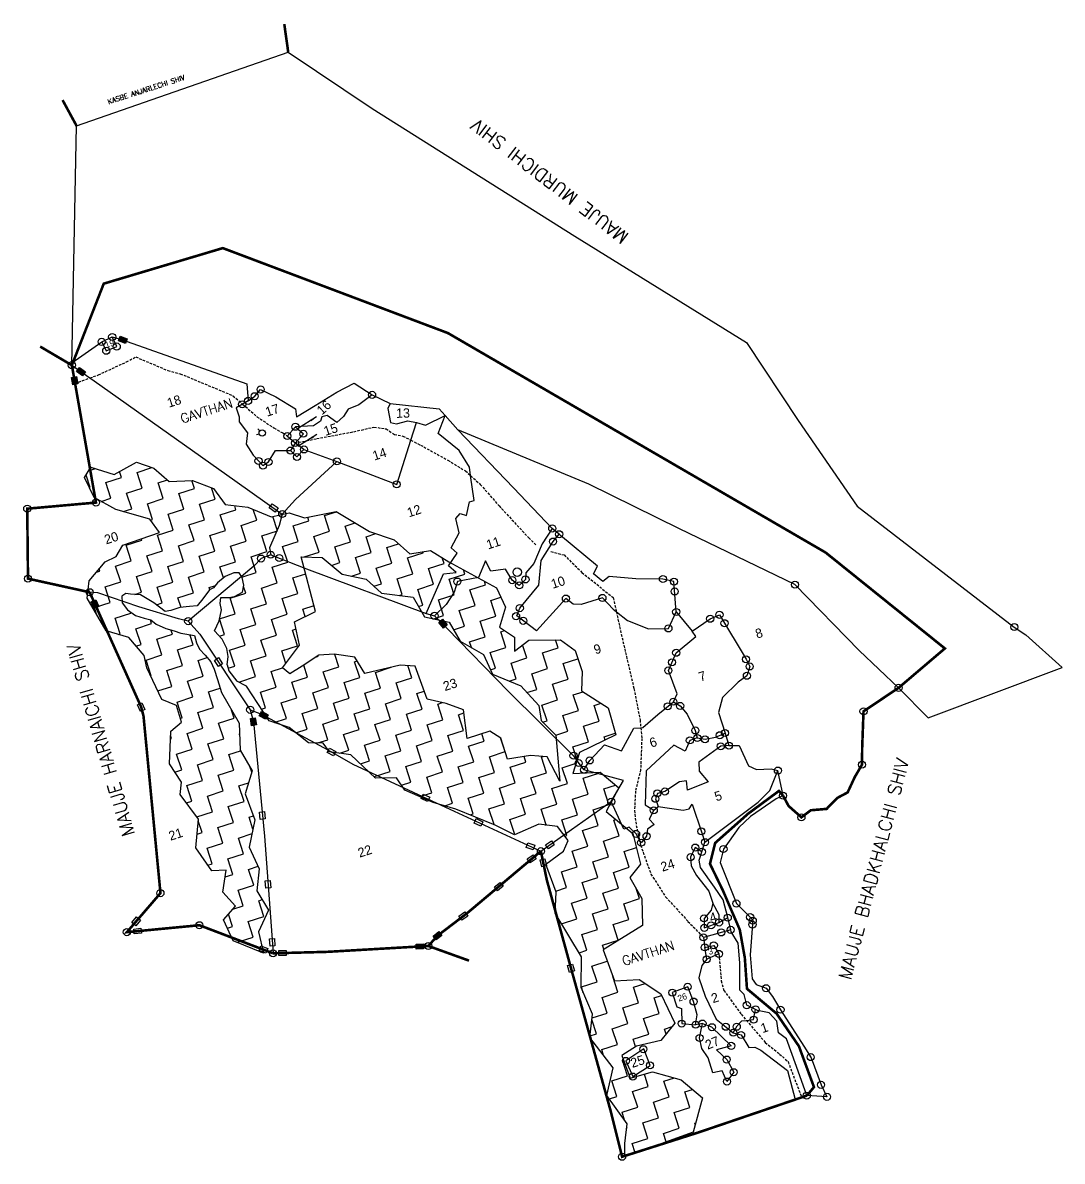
# Model space of a CAD drawing. Header units: metres. Extents: x 297825 to 299879, y 1972043 to 1974294.
import ezdxf

# ---------------------------------------------------------------- set-up
doc = ezdxf.new("R2010")
doc.units = ezdxf.units.M
for name, pattern in [('DASHDOT', [1, 0.5, -0.25, 0, -0.25]), ('DASHED', [0.75, 0.5, -0.25]), ('DIVIDE', [1.25, 0.5, -0.25, 0, -0.25, 0, -0.25])]:
    doc.linetypes.add(name, pattern=pattern)
for name, color, linetype in [('LINE_FOOTPATH', 1, 'DASHED'), ('OFF', 1, 'Continuous'), ('POLY_HATCH', 12, 'Continuous'), ('POLY_PARCEL', 6, 'Continuous'), ('POLY_WATER', 4, 'Continuous'), ('SYM_ARROW', 1, 'Continuous'), ('SYM_STONE', 1, 'Continuous'), ('SYM_WELL', 1, 'Continuous'), ('TEXT_MAPIN', 7, 'Continuous'), ('TEXT_MAPOUT', 7, 'Continuous'), ('TEXT_PARCEL', 7, 'Continuous'), ('V_BOUND_LINE', 7, 'Continuous'), ('V_BOUND_STREAM_LINE', 7, 'DASHDOT'), ('V_DIVIDE_LINE', 7, 'DIVIDE')]:
    doc.layers.add(name, color=color, linetype=linetype)
doc.styles.get("Standard").update_dxf_attribs({"font": 'simplex.shx'})
doc.styles.add('TEXT_MAP', font='')
doc.styles.get('TEXT_MAP').set_extended_font_data('Kruti Dev 050')
doc.dimstyles.get("Standard").update_dxf_attribs({"dimtxt": 0.18, "dimasz": 0.18, "dimexe": 0.18, "dimexo": 0.0625, "dimgap": 0.09, "dimtad": 0, "dimtih": 1, "dimtoh": 1, "dimdec": 4, "dimzin": 0, "dimdsep": 46, "dimtxsty": 'Standard', "dimcen": 0.09, "dimadec": 0, "dimazin": 0, "dimtfac": 1, "dimtdec": 4, "dimtofl": 0, "dimtmove": 0, "dimatfit": 3, "dimfxl": 1, "dimtolj": 1, "dimtzin": 0, "dimarcsym": 0})

# ---------------------------------------------------------------- blocks, each defined once
blk = doc.blocks.new('STONE')
blk.add_circle((0, 0), 0.851)
blk = doc.blocks.new('STONESQUAREFILLED')
blk.add_hatch(color=256).paths.add_polyline_path([(0.7, -0.48), (0.7, 0.48), (-0.7, 0.48), (-0.7, -0.48)])
blk.add_lwpolyline([(-0.7, 0.48), (0.7, 0.48), (0.7, -0.48), (-0.7, -0.48)], close=True)
blk = doc.blocks.new('STONESQUARE')
blk.add_lwpolyline([(-0.7, 0.48), (0.7, 0.48), (0.7, -0.48), (-0.7, -0.48)], close=True)
blk = doc.blocks.new('MOTWELL')
for points in [[(-1.54, 2.96), (-0.8, 1.55)], [(1.54, 2.96), (0.8, 1.55)]]:
    blk.add_lwpolyline(points)
blk.add_circle((0, 0), 1.74)
blk = doc.blocks.new('PAKKAWELL')
blk.add_circle((0, 0), 1.81)
blk = doc.blocks.new('TEXTARROW')
blk.add_leader([(0.04, -0.01), (8.68, -0.01)], dimstyle='Standard', override={"dimtxt": 2.5, "dimasz": 2.5, "dimexe": 1.25, "dimexo": 0.625, "dimgap": 0.625, "dimtad": 1, "dimtih": 0, "dimtoh": 0, "dimzin": 8, "dimcen": 2.5, "dimtofl": 1})

msp = doc.modelspace()

# ---------------------------------------------------------------- hatches: boundary and pattern name
at = {"layer": 'POLY_HATCH'}
h = msp.add_hatch(dxfattribs=at)
h.set_pattern_fill('ZIGZAG', color=256, scale=10.261352, angle=17.9616, style=0)
h.set_pattern_definition([(17.9616, (298118.884, 1971611.678), (20.94503, 41.0389), [32.5798, -32.5798]), (107.9616, (298149.876, 1971621.724), (-41.0389, 20.94503), [32.5798, -32.5798])])
h.paths.add_polyline_path([(298473.4, 1972846.8), (298521.9, 1972800.5), (298563.5, 1972800.9), (298580.3, 1972776.9), (298636.4, 1972752.6), (298680.8, 1972739.2), (298758.9, 1972707.4), (298796.9, 1972688.7), (298845, 1972709.2), (298881.6, 1972704.7), (298902.7, 1972677.2), (298894, 1972656.4), (298859.1, 1972630.4), (298879.5, 1972575), (298877.4, 1972533.4), (298929.1, 1972447.3), (298928.3, 1972386.6), (298951.2, 1972333.6), (298945.7, 1972287.6), (298992.1, 1972227.6), (298979.6, 1972172.9), (299019.7, 1972117.2), (299015.2, 1972078.2), (299014.7, 1972051.9), (299150.1, 1972100.7), (299168.2, 1972168.6), (299126.4, 1972204.1), (299069.8, 1972220), (299025.4, 1972207.2), (299008.9, 1972252.1), (299037.7, 1972270.9), (299085.9, 1972281.8), (299113.8, 1972316), (299086.1, 1972374), (299043.3, 1972402.6), (298994.3, 1972399.8), (298972, 1972461.2), (299049.6, 1972509.2), (299048.6, 1972562.8), (299024.6, 1972604), (299046.2, 1972630.6), (299030.7, 1972691), (298978.2, 1972734.4), (299003, 1972781.6), (298966.1, 1972812.1), (298912.2, 1972809.4), (298925.6, 1972851.3), (298997, 1972885.9), (298981.9, 1972939.8), (298929.4, 1972973.4), (298930.9, 1973011.5), (298916.7, 1973052.6), (298887.7, 1973074.2), (298825, 1973073.5), (298797, 1973051.4), (298797, 1973079.1), (298766.9, 1973098.8), (298779.3, 1973138.7), (298761.2, 1973177), (298666.9, 1973228.1), (298631, 1973250.8), (298589.9, 1973244), (298558.9, 1973271.5), (298510.1, 1973288.4), (298444.3, 1973327.5), (298382, 1973315.4), (298351.8, 1973325.3), (298316.1, 1973317), (298269.8, 1973336.2), (298224.8, 1973341.3), (298202.2, 1973373.2), (298160.3, 1973389), (298114.3, 1973387.1), (298083.8, 1973413.2), (298049.7, 1973425), (298006, 1973401), (297959.7, 1973415.4), (297947.4, 1973395.1), (297966, 1973355.4), (298008.9, 1973331.7), (298076.3, 1973312.7), (298095.5, 1973286.3), (298022.8, 1973261.1), (298009.6, 1973238.8), (297987.6, 1973228.4), (297956.5, 1973190.6), (297952.1, 1973156.5), (297990.1, 1973092), (298034.5, 1973078.6), (298064.9, 1973042.8), (298070.4, 1973018.4), (298099.6, 1972956), (298128.8, 1972944.2), (298138.6, 1972911.4), (298117.5, 1972893.2), (298114.8, 1972828.6), (298138.8, 1972792.3), (298135.9, 1972768.4), (298172.1, 1972719.7), (298167, 1972662.5), (298198.8, 1972617.3), (298227.1, 1972618.3), (298220.6, 1972575.3), (298245.2, 1972547.4), (298222.1, 1972520.3), (298241.1, 1972479.1), (298300.7, 1972454.3), (298290.9, 1972496.9), (298310.7, 1972539.2), (298287.7, 1972577.5), (298292.2, 1972621.5), (298272.7, 1972664.1), (298283.7, 1972718.3), (298264.7, 1972769.4), (298278.6, 1972814.7), (298254.7, 1972855.9), (298252.9, 1972909.3), (298217.7, 1972969.8), (298209.8, 1972995.3), (298203.2, 1973015.9), (298196.9, 1973030.4), (298185.7, 1973043.3), (298174.6, 1973055.4), (298168.1, 1973068.2), (298164.2, 1973082.7), (298137.6, 1973087.4), (298124.3, 1973091.7), (298107.8, 1973096.6), (298088.7, 1973104.6), (298077.9, 1973113.6), (298065.2, 1973116.6), (298047.7, 1973121.9), (298032.2, 1973133.4), (298021.5, 1973147.2), (298021.1, 1973160.4), (298029, 1973165.3), (298037.9, 1973164.3), (298058, 1973162.9), (298084.4, 1973147.1), (298106.5, 1973129.9), (298117.6, 1973132), (298135.4, 1973137.7), (298154.3, 1973139.9), (298169.7, 1973141), (298180.9, 1973154.9), (298194.1, 1973172.5), (298202.2, 1973176.7), (298210, 1973186.3), (298224.8, 1973198.9), (298242.1, 1973206.1), (298253, 1973206.5), (298258.4, 1973197.3), (298261.8, 1973181.9), (298259.1, 1973168.4), (298243.2, 1973159.3), (298232, 1973157.3), (298216.2, 1973157.6), (298215.4, 1973145.6), (298217.9, 1973133.1), (298213, 1973111.8), (298203.8, 1973091.6), (298219.3, 1973075.4), (298228.3, 1973057.1), (298231.3, 1973040.8), (298228.8, 1973024.2), (298232.5, 1973012.9), (298248.1, 1972992.3), (298267.5, 1972982.6), (298311.9, 1972913.7), (298351.4, 1972900.4), (298389.8, 1972870.3), (298418.5, 1972869.9), (298431.4, 1972852.8)])
h.paths.add_polyline_path([(298624, 1972956.8), (298600.7, 1973021.9), (298571, 1973024.1), (298501.4, 1973007.5), (298481.4, 1973039.6), (298440.2, 1973045.5), (298410.5, 1973043.3), (298377.2, 1973022.1), (298352.6, 1973006.7), (298338.4, 1973018.4), (298372, 1973063.4), (298362.4, 1973109.3), (298403.8, 1973130.1), (298375.5, 1973238.1), (298416.8, 1973236.6), (298456.5, 1973203.5), (298503.5, 1973193.6), (298533.8, 1973166.3), (298596.5, 1973158.5), (298618.7, 1973119.7), (298667.5, 1973108.8), (298689.2, 1973071.4), (298735.7, 1973044.9), (298753.4, 1973006.2), (298809.2, 1972982.7), (298844.8, 1972943.9), (298849.3, 1972914.2), (298878.7, 1972885.2), (298886.7, 1972794.3), (298861.4, 1972842.5), (298828.6, 1972845.2), (298782.8, 1972837.7), (298770, 1972879.6), (298748.4, 1972893.3), (298703.5, 1972878.8), (298696.1, 1972935.7), (298661.6, 1972948.2)], flags=16)

# ---------------------------------------------------------------- linework, layer by layer
at = {"layer": 'LINE_FOOTPATH', "ltscale": 10}
for points in [[(297957.9, 1973591.7), (297974.6, 1973597.7), (298029.8, 1973623.3), (298048.2, 1973633.3), (298111.5, 1973606.5), (298136.2, 1973600), (298240.5, 1973556.6), (298259.5, 1973539.9)], [(297928.4, 1973581.1), (297957.9, 1973591.7)], [(298259.5, 1973539.9), (298287.9, 1973515), (298321.4, 1973492.8), (298339.5, 1973482.5), (298347.8, 1973476.9)], [(298363.3, 1973463), (298405.9, 1973471.7), (298479.3, 1973485.4), (298519.2, 1973494.6), (298543, 1973491), (298559.4, 1973480.2), (298576.1, 1973476.7), (298591.8, 1973468.7)], [(298591.8, 1973468.7), (298611, 1973458.9), (298665.2, 1973429.2), (298700, 1973407.8), (298710.2, 1973398.5)], [(298710.2, 1973398.5), (298729.2, 1973381.3), (298766.4, 1973338.8), (298824.9, 1973275.7), (298840.2, 1973260.4)], [(298868.8, 1973248.7), (298894.9, 1973241.8), (298930.2, 1973207.2), (298992.1, 1973157.3), (298998.2, 1973129.3)], [(298998.2, 1973129.3), (299007.8, 1973085.2), (299033, 1972977.4), (299045, 1972915.5), (299046.4, 1972900)], [(299046.4, 1972900), (299048.4, 1972879), (299046.1, 1972817.2), (299036, 1972774.8), (299033.9, 1972736.5), (299037.4, 1972706.9), (299043.5, 1972679.4)], [(299043.5, 1972679.4), (299046, 1972668), (299066.5, 1972610.9), (299095.8, 1972565.4), (299139.7, 1972517.4), (299170.3, 1972485.7)], [(299200.7, 1972453), (299203.4, 1972423.7), (299205.6, 1972400.1), (299210.7, 1972380.8), (299244.9, 1972333.7), (299255.2, 1972321.6)], [(299255.2, 1972321.6), (299292.5, 1972278), (299320.6, 1972255.1), (299337.4, 1972240), (299364.3, 1972169.3)]]:
    msp.add_lwpolyline(points, dxfattribs=at)
at = {"layer": 'OFF'}
for points in [[(297922.1, 1973616.8), (297931.5, 1974089.9)], [(299614.1, 1972919.5), (299879.3, 1973019.1)], [(299327.6, 1972765.9), (299317.4, 1972815.5)], [(299414.4, 1972170.5), (299374.5, 1972172.8)]]:
    msp.add_lwpolyline(points, dxfattribs=at)
at = {"layer": 'OFF', "ltscale": 10}
for points in [[(298380.8, 1973450.4), (298445.9, 1973426.7)], [(298622, 1973125.9), (298638.8, 1973121.5)]]:
    msp.add_lwpolyline(points, dxfattribs=at)
at = {"layer": 'POLY_HATCH'}
for points in [[(298217.7, 1972969.8), (298252.9, 1972909.3), (298254.7, 1972855.9), (298278.6, 1972814.7), (298264.7, 1972769.4), (298283.7, 1972718.3), (298272.7, 1972664.1), (298292.2, 1972621.5), (298287.7, 1972577.5), (298310.7, 1972539.2), (298290.9, 1972496.9), (298300.7, 1972454.3), (298241.1, 1972479.1), (298222.1, 1972520.3), (298245.2, 1972547.4), (298220.6, 1972575.3), (298227.1, 1972618.3), (298198.8, 1972617.3), (298167, 1972662.5), (298172.1, 1972719.7), (298135.9, 1972768.4), (298138.8, 1972792.3), (298114.8, 1972828.6), (298117.5, 1972893.2), (298138.6, 1972911.4), (298128.8, 1972944.2), (298099.6, 1972956), (298070.4, 1973018.4), (298064.9, 1973042.8), (298034.5, 1973078.6), (297990.1, 1973092), (297952.1, 1973156.5), (297956.5, 1973190.6), (297987.6, 1973228.4), (298009.6, 1973238.8), (298022.8, 1973261.1), (298095.5, 1973286.3), (298076.3, 1973312.7), (298008.9, 1973331.7), (297966, 1973355.4), (297947.4, 1973395.1), (297959.7, 1973415.4), (298006, 1973401), (298049.7, 1973425), (298083.8, 1973413.2), (298114.3, 1973387.1), (298160.3, 1973389), (298202.2, 1973373.2), (298224.8, 1973341.3), (298269.8, 1973336.2), (298316.1, 1973317), (298351.8, 1973325.3), (298382, 1973315.4), (298444.3, 1973327.5), (298510.1, 1973288.4), (298558.9, 1973271.5), (298589.9, 1973244), (298631, 1973250.8), (298666.9, 1973228.1), (298761.2, 1973177), (298779.3, 1973138.7), (298766.9, 1973098.8), (298797, 1973079.1), (298797, 1973051.4), (298825, 1973073.5), (298887.7, 1973074.2), (298916.7, 1973052.6), (298930.9, 1973011.5), (298929.4, 1972973.4), (298981.9, 1972939.8), (298997, 1972885.9), (298925.6, 1972851.3), (298912.2, 1972809.4), (298966.1, 1972812.1), (299003, 1972781.6), (298978.2, 1972734.4), (299030.7, 1972691), (299046.2, 1972630.6), (299024.6, 1972604), (299048.6, 1972562.8), (299049.6, 1972509.2), (298972, 1972461.2), (298994.3, 1972399.8), (299043.3, 1972402.6), (299086.1, 1972374), (299113.8, 1972316), (299085.9, 1972281.8), (299037.7, 1972270.9), (299008.9, 1972252.1), (299025.4, 1972207.2), (299069.8, 1972220), (299126.4, 1972204.1), (299168.2, 1972168.6), (299150.1, 1972100.7), (299014.7, 1972051.9), (299015.2, 1972078.2), (299019.7, 1972117.2), (298979.6, 1972172.9), (298992.1, 1972227.6), (298945.7, 1972287.6), (298951.2, 1972333.6), (298928.3, 1972386.6), (298929.1, 1972447.3), (298877.4, 1972533.4), (298879.5, 1972575), (298859.1, 1972630.4), (298894, 1972656.4), (298902.7, 1972677.2), (298881.6, 1972704.7), (298845, 1972709.2), (298796.9, 1972688.7), (298758.9, 1972707.4), (298680.8, 1972739.2), (298636.4, 1972752.6), (298580.3, 1972776.9), (298563.5, 1972800.9), (298521.9, 1972800.5), (298473.4, 1972846.8), (298431.4, 1972852.8), (298418.5, 1972869.9), (298389.8, 1972870.3), (298351.4, 1972900.4), (298311.9, 1972913.7), (298267.5, 1972982.6), (298248.1, 1972992.3)], [(298228.8, 1973024.2), (298231.3, 1973040.8), (298228.3, 1973057.1), (298219.3, 1973075.4), (298203.8, 1973091.6), (298213, 1973111.8), (298217.9, 1973133.1), (298215.4, 1973145.6), (298216.2, 1973157.6), (298232, 1973157.3), (298243.2, 1973159.3), (298259.1, 1973168.4), (298261.8, 1973181.9), (298258.4, 1973197.3), (298253, 1973206.5), (298242.1, 1973206.1), (298224.8, 1973198.9), (298210, 1973186.3), (298202.2, 1973176.7), (298194.1, 1973172.5), (298180.9, 1973154.9), (298169.7, 1973141), (298154.3, 1973139.9), (298135.4, 1973137.7), (298117.6, 1973132), (298106.5, 1973129.9), (298084.4, 1973147.1), (298058, 1973162.9), (298037.9, 1973164.3), (298029, 1973165.3), (298021.1, 1973160.4), (298021.5, 1973147.2), (298032.2, 1973133.4), (298047.7, 1973121.9), (298065.2, 1973116.6), (298077.9, 1973113.6), (298088.7, 1973104.6), (298107.8, 1973096.6), (298124.3, 1973091.7), (298137.6, 1973087.4), (298164.2, 1973082.7), (298168.1, 1973068.2), (298174.6, 1973055.4), (298185.7, 1973043.3), (298196.9, 1973030.4), (298203.2, 1973015.9), (298209.8, 1972995.3), (298217.7, 1972969.8)], [(298228.8, 1973024.2), (298232.5, 1973012.9), (298248.1, 1972992.3)]]:
    msp.add_lwpolyline(points, dxfattribs=at)
msp.add_lwpolyline([(298377.2, 1973022.1), (298352.6, 1973006.7), (298338.4, 1973018.4), (298372, 1973063.4), (298362.4, 1973109.3), (298403.8, 1973130.1), (298375.5, 1973238.1), (298416.8, 1973236.6), (298456.5, 1973203.5), (298503.5, 1973193.6), (298533.8, 1973166.3), (298596.5, 1973158.5), (298618.7, 1973119.7), (298667.5, 1973108.8), (298689.2, 1973071.4), (298735.7, 1973044.9), (298753.4, 1973006.2), (298809.2, 1972982.7), (298844.8, 1972943.9), (298849.3, 1972914.2), (298878.7, 1972885.2), (298886.7, 1972794.3), (298861.4, 1972842.5), (298828.6, 1972845.2), (298782.8, 1972837.7), (298770, 1972879.6), (298748.4, 1972893.3), (298703.5, 1972878.8), (298696.1, 1972935.7), (298661.6, 1972948.2), (298624, 1972956.8), (298600.7, 1973021.9), (298571, 1973024.1), (298501.4, 1973007.5), (298481.4, 1973039.6), (298440.2, 1973045.5), (298410.5, 1973043.3)], close=True, dxfattribs=at)
at = {"layer": 'POLY_PARCEL'}
for points in [[(297981, 1973663.1), (297990, 1973645.4), (298010.9, 1973653.8), (298001.8, 1973672.7)], [(297922.1, 1973616.8), (297957.9, 1973591.7)], [(297957.9, 1973591.7), (297966.1, 1973586), (298244.3, 1973389.2), (298337.8, 1973322.7)], [(298515.5, 1973558.3), (298489.5, 1973538.5), (298468.1, 1973530), (298459, 1973515.5), (298445.7, 1973503.9), (298426.8, 1973517.7), (298416, 1973514.7), (298413.3, 1973506), (298399.8, 1973496.9), (298363.9, 1973495.2)], [(298259.5, 1973539.9), (298246.9, 1973532.7), (298252.6, 1973515.1), (298252.5, 1973505.1), (298269.5, 1973483.4), (298266.7, 1973460.5), (298280.3, 1973438.7), (298299.7, 1973418.3), (298310.7, 1973425.6), (298324.6, 1973448.4), (298354.3, 1973448.1)], [(298270.4, 1973546.3), (298259.5, 1973539.9)], [(298550.9, 1973541.1), (298546.7, 1973531.2), (298552, 1973503.6), (298563.5, 1973501.1), (298586.1, 1973506.8), (298603, 1973503.9)], [(298603, 1973503.9), (298621.3, 1973498.3), (298659.7, 1973517.6)], [(298710.2, 1973398.5), (298707.8, 1973415.1), (298687.7, 1973448.4), (298646.3, 1973481.9), (298659.7, 1973517.6)], [(298347.8, 1973476.9), (298363.9, 1973495.2)], [(298363.9, 1973495.2), (298379.6, 1973481.4), (298363.3, 1973463)], [(298591.8, 1973468.7), (298603, 1973503.9)], [(298871.4, 1973294.1), (298795, 1973374.4), (298685, 1973489.1)], [(298363.3, 1973463), (298347.8, 1973476.9)], [(298445.9, 1973426.7), (298564.1, 1973381.3), (298591.8, 1973468.7)], [(298363.3, 1973463), (298354.3, 1973448.1)], [(298354.3, 1973448.1), (298367, 1973435.4), (298380.8, 1973450.4)], [(298380.8, 1973450.4), (298363.3, 1973463)], [(298337.8, 1973322.7), (298364, 1973351.7), (298445.9, 1973426.7)], [(298622, 1973125.9), (298656.8, 1973204.7), (298681.5, 1973206.9), (298666.6, 1973220), (298683.8, 1973245.5), (298671.8, 1973255.7), (298687.6, 1973285.3), (298681.2, 1973314), (298689.3, 1973323.7), (298701.7, 1973320), (298708.2, 1973346.5), (298717.2, 1973349.4), (298710.2, 1973398.5)], [(298337.8, 1973322.7), (298332, 1973299.8), (298312.4, 1973256.1), (298315, 1973242.2)], [(298871.4, 1973294.1), (298851.6, 1973263.5), (298834.8, 1973225.1), (298819.3, 1973206.5), (298818.6, 1973193.3), (298806.1, 1973181.6), (298792.5, 1973191.9), (298779.2, 1973213.9), (298750.1, 1973209.4), (298739.8, 1973230.4), (298725.9, 1973197.2), (298683.9, 1973189.1), (298677.4, 1973168.2), (298662, 1973143.7), (298638.8, 1973121.5)], [(298885.2, 1973282.7), (298871.4, 1973294.1)], [(298970.6, 1973156.9), (298928.4, 1973144), (298912.9, 1973144.3), (298898.4, 1973155.5), (298840.3, 1973091.8), (298801.5, 1973121.1), (298807.4, 1973136.6), (298845, 1973181.8), (298849.6, 1973230.5), (298873.1, 1973268.2), (298885.2, 1973282.7)], [(299116.4, 1973129.1), (299112, 1973189), (299090.1, 1973194.2), (299036.5, 1973194.4), (298983.8, 1973199.2), (298971.6, 1973189.1), (298953, 1973204.5), (298960.8, 1973219.4), (298888, 1973280.4), (298885.2, 1973282.7)], [(298315, 1973242.2), (298295.9, 1973234.6), (298281.6, 1973219.7), (298152, 1973110.9)], [(298315, 1973242.2), (298386, 1973214.5), (298622, 1973125.9)], [(298152, 1973110.9), (298132.6, 1973115.5), (298054.3, 1973139.4), (297973.1, 1973166.8), (297957.3, 1973168)], [(298970.6, 1973156.9), (298991.7, 1973134.3), (298998.2, 1973129.3)], [(298998.2, 1973129.3), (299020.3, 1973112.2), (299061.5, 1973096), (299101.1, 1973096.5), (299116.4, 1973129.1)], [(299116.4, 1973129.1), (299147.9, 1973091.1)], [(298152, 1973110.9), (298175.3, 1973085.4), (298274.5, 1972935.6)], [(298638.8, 1973121.5), (298663.8, 1973096.6), (298784.6, 1972972.3), (298913.5, 1972844.9), (298922, 1972832.3), (298934.1, 1972817.1)], [(299147.9, 1973091.1), (299183.6, 1973115.6), (299202, 1973123.4), (299254.4, 1973035.4), (299261.7, 1973021.3), (299256.1, 1973002.9), (299238.7, 1972990.2), (299208.2, 1972959.7), (299200.2, 1972930.6), (299212.9, 1972889.7)], [(299110.9, 1972951.6), (299118.6, 1972967.1), (299100.9, 1973013.3), (299116.4, 1973048.4), (299155.3, 1973080.4), (299147.9, 1973091.1)], [(299046.4, 1972900), (299050.8, 1972900.3), (299080.4, 1972926.4), (299110.9, 1972951.6)], [(299110.9, 1972951.6), (299124.2, 1972943.3), (299137.8, 1972926.7), (299154.2, 1972894.8), (299158.1, 1972879.9)], [(298274.5, 1972935.6), (298296.7, 1972927.3), (298428.1, 1972856.2), (298477.5, 1972828.2), (298652.2, 1972746.9), (298849, 1972656.1)], [(298274.5, 1972935.6), (298280.8, 1972912), (298302.6, 1972685.6), (298319.6, 1972454.2)], [(298934.1, 1972817.1), (298945.5, 1972835.5), (298974.8, 1972866.2), (299008.5, 1972854.2), (299032.6, 1972899.1), (299046.4, 1972900)], [(299158.1, 1972879.9), (299173.4, 1972877.3), (299194.3, 1972881.8), (299212.9, 1972889.7)], [(299212.9, 1972889.7), (299220.7, 1972864.7)], [(299158.1, 1972879.9), (299143.4, 1972875.1), (299133.9, 1972853.6), (299111.6, 1972865.9), (299057.1, 1972814.8), (299054.8, 1972747.5), (299072.1, 1972737)], [(299220.7, 1972864.7), (299204.5, 1972863.5), (299161.1, 1972831.8), (299161.7, 1972814.3), (299179.4, 1972793.5), (299138.5, 1972776.7), (299136.5, 1972794.9), (299123.1, 1972793.5), (299094.2, 1972774.1), (299079.2, 1972770.4), (299075.3, 1972759.7), (299080.6, 1972744.3)], [(299220.7, 1972864.7), (299240.8, 1972865.3), (299259.6, 1972824.8), (299275.2, 1972817.5), (299303.9, 1972819.1), (299317.4, 1972815.5)], [(298988, 1972754), (299012.6, 1972795.9), (298934.1, 1972817.1)], [(298849, 1972656.1), (298909.3, 1972698.7), (298988, 1972754)], [(299043.5, 1972679.4), (299037.2, 1972690.3), (299023.6, 1972703.9), (299013.1, 1972699.8), (298988, 1972754)], [(299080.6, 1972744.3), (299130.5, 1972736.9), (299142.1, 1972740.1), (299148.3, 1972749.2), (299167.1, 1972692.2), (299173.3, 1972673.8)], [(299072.1, 1972737), (299063.3, 1972719.5), (299072.7, 1972708.6), (299059.7, 1972699.5), (299057.9, 1972685.7), (299047.2, 1972672.9), (299043.5, 1972679.4)], [(299072.1, 1972737), (299080.6, 1972744.3)], [(299167.1, 1972654.8), (299154.1, 1972663.2), (299144.9, 1972644.3), (299146, 1972627), (299156.4, 1972607.9), (299180.9, 1972577), (299188.7, 1972553.6)], [(299188.7, 1972553.6), (299185.3, 1972539.5), (299171.4, 1972523.2), (299171.9, 1972504.5), (299201.2, 1972515.1)], [(299201.2, 1972515.1), (299201.2, 1972530.5), (299188.7, 1972553.6)], [(299201.2, 1972515.1), (299218.4, 1972524.7)], [(299224.1, 1972500.6), (299170.3, 1972485.7)], [(299170.3, 1972485.7), (299172.9, 1972465.9)], [(299172.9, 1972465.9), (299190.8, 1972469.9), (299200.7, 1972453)], [(299176.7, 1972442.3), (299172.9, 1972465.9)], [(299200.7, 1972453), (299176.7, 1972442.3)], [(299176.7, 1972442.3), (299167.2, 1972429.8), (299161.2, 1972405.5), (299173.5, 1972369.3), (299195.3, 1972323.9), (299215.5, 1972308.1), (299229.3, 1972297.2)], [(299139.1, 1972388.1), (299108.7, 1972376.4), (299117.8, 1972348.1), (299126.8, 1972345.1), (299127.3, 1972315.2), (299154.9, 1972313)], [(299154.9, 1972313), (299157.6, 1972332.7), (299150.7, 1972358.8), (299139.1, 1972388.1)], [(299255.2, 1972321.6), (299269.4, 1972323), (299273.2, 1972343.2)], [(299229.3, 1972297.2), (299237.1, 1972310.7), (299246.2, 1972320.8), (299255.2, 1972321.6)], [(299168.4, 1972315.3), (299154.9, 1972313)], [(299229.3, 1972297.2), (299244.7, 1972292.8), (299260, 1972268.2), (299272, 1972268.6), (299283.7, 1972262.4), (299336.3, 1972222.2), (299351.8, 1972165.1)]]:
    msp.add_lwpolyline(points, dxfattribs=at)
for points in [[(299168.4, 1972315.3), (299186.5, 1972308.8), (299225.2, 1972271.2), (299196.1, 1972263.5), (299216.3, 1972244.1), (299230, 1972219.1), (299216.8, 1972200.6), (299207, 1972221.7), (299188.8, 1972217.6), (299179.5, 1972247.5), (299166.8, 1972265.8), (299162.6, 1972286.9)], [(299017.1, 1972241.5), (299030.7, 1972210.5), (299064.8, 1972232.7), (299052.7, 1972265.4)]]:
    msp.add_lwpolyline(points, close=True, dxfattribs=at)
at = {"layer": 'POLY_WATER'}
for points in [[(297931.5, 1974089.9), (298349.7, 1974235.7), (298515.6, 1974124.3), (298916.1, 1973872.2), (299255.5, 1973662), (299357.6, 1973507.6), (299474.2, 1973338.4), (299784.6, 1973099.3), (299807.4, 1973083.8), (299879.3, 1973019.1)], [(297981, 1973663.1), (298001.8, 1973672.7)], [(298001.8, 1973672.7), (298020.4, 1973668), (298267.6, 1973580.2), (298270.4, 1973546.3)], [(297922.1, 1973616.8), (297928.3, 1973626.3), (297981, 1973663.1)], [(298270.4, 1973546.3), (298283.4, 1973555.5), (298295.1, 1973568.9), (298325.1, 1973554.4), (298364.3, 1973530.6), (298365.8, 1973514.8), (298402.7, 1973536.9), (298445.5, 1973563.7), (298480.1, 1973581.1), (298515.5, 1973558.3)], [(298515.5, 1973558.3), (298550.9, 1973541.1)], [(298550.9, 1973541.1), (298648.2, 1973530.5), (298659.7, 1973517.6)], [(298659.7, 1973517.6), (298685, 1973489.1)], [(299555.9, 1972979), (299478.2, 1973052.6), (299351.2, 1973183), (299123.2, 1973293.2), (298943.6, 1973381.4), (298685, 1973489.1)], [(299614.1, 1972919.5), (299555.9, 1972979)], [(299173.3, 1972673.8), (299278.7, 1972753.1), (299301.6, 1972776), (299317.4, 1972815.5)], [(299327.6, 1972765.9), (299314.1, 1972759.8), (299263.1, 1972724.8), (299240.1, 1972703.2), (299209.9, 1972660.3), (299203.1, 1972634), (299235.5, 1972552.6), (299251.6, 1972536.7), (299267.9, 1972520.5), (299262.8, 1972451.4), (299266.6, 1972403.7), (299274.7, 1972392.5), (299294.1, 1972385.1), (299306.9, 1972369), (299322.5, 1972342.7), (299368.7, 1972270.5), (299383.2, 1972247.7), (299402.6, 1972194.1), (299414.4, 1972170.5)], [(299167.1, 1972654.8), (299173.3, 1972673.8)], [(299218.4, 1972524.7), (299209.3, 1972560), (299192, 1972584.9), (299164.6, 1972623.7), (299161.8, 1972638.2), (299167.1, 1972654.8)], [(299224.1, 1972500.6), (299218.4, 1972524.7)], [(299273.2, 1972343.2), (299256, 1972351.6), (299251, 1972372.8), (299242.4, 1972381.6), (299242, 1972435.2), (299239, 1972474.2), (299225.2, 1972496.4), (299224.1, 1972500.6)], [(299374.5, 1972172.8), (299354.3, 1972230.6), (299334.5, 1972285.1), (299318.5, 1972296.7), (299315, 1972320.1), (299300.1, 1972336.3), (299277.2, 1972341.3), (299273.2, 1972343.2)]]:
    msp.add_lwpolyline(points, dxfattribs=at)
at = {"layer": 'V_BOUND_LINE', "const_width": 5.13}
for points in [[(297922.1, 1973616.8), (297928.4, 1973581.1)], [(297928.4, 1973581.1), (297969.7, 1973345.3), (297833.9, 1973333.2), (297835.4, 1973194.9), (297957.3, 1973168)], [(297957.3, 1973168), (298059.1, 1972941), (298063.7, 1972923.1), (298097.2, 1972573.1), (298030.8, 1972496), (298174.1, 1972509.7), (298319.6, 1972454.2)], [(299327.6, 1972765.9), (299338.5, 1972745.5), (299363.9, 1972723), (299382.4, 1972737), (299413.7, 1972739.7), (299435, 1972761.5), (299455.2, 1972772.2), (299469.4, 1972802.8), (299483.6, 1972827.1), (299484, 1972861.2), (299486.6, 1972932.6), (299555.9, 1972979)], [(298319.6, 1972454.2), (298427.3, 1972457.1), (298626.5, 1972468.7), (298644.7, 1972488.9), (298702.5, 1972532.9), (298849, 1972656.1)], [(298849, 1972656.1), (298860.7, 1972599.3), (298909.2, 1972422.4), (298987.2, 1972141.4), (299009.5, 1972051.9), (299157.6, 1972099.1), (299351.8, 1972165.1)], [(299351.8, 1972165.1), (299364.3, 1972169.3)], [(299364.3, 1972169.3), (299374.5, 1972172.8)]]:
    msp.add_lwpolyline(points, dxfattribs=at)
at = {"layer": 'V_BOUND_STREAM_LINE', "ltscale": 10, "const_width": 5.13}
for points in [[(299555.9, 1972979), (299647.4, 1973056.9), (299411.9, 1973246.4), (298665.3, 1973680.4), (298220.4, 1973848.4), (297985.1, 1973778.1), (297922.1, 1973616.8)], [(299327.6, 1972765.9), (299319.5, 1972775.2), (299258.5, 1972730.1), (299193.5, 1972672.4), (299183.2, 1972631), (299208.8, 1972578.2), (299242.1, 1972500.8), (299252, 1972445.5), (299256.3, 1972384.1), (299314.7, 1972335.1), (299359, 1972270.4), (299388.7, 1972189.7), (299374.5, 1972172.8)]]:
    msp.add_lwpolyline(points, dxfattribs=at)
at = {"layer": 'V_DIVIDE_LINE', "ltscale": 10, "const_width": 5.13}
for points in [[(298349.7, 1974235.7), (298341.9, 1974291.3)], [(297931.5, 1974089.9), (297903.7, 1974141.1)], [(297922.1, 1973616.8), (297859.5, 1973653.7)], [(298626.5, 1972468.7), (298707, 1972439.7)]]:
    msp.add_lwpolyline(points, dxfattribs=at)

# ---------------------------------------------------------------- block references
at = {"layer": 'SYM_ARROW', "xscale": 5.130676103393364, "yscale": 5.130676103393364, "zscale": 5.130676103393364, "rotation": 212.3163804232415}
for p in [(298405.7, 1973514.7), (298406.6, 1973479.9)]:
    msp.add_blockref('TEXTARROW', p, dxfattribs=at)
at = {"layer": 'SYM_STONE'}
for name, p, xscale, yscale, zscale, rotation in [('STONE', (297981, 1973663.1), 8.209081765429383, 8.209081765429383, 8.209081765429383, 17.96158719682625), ('STONE', (298001.8, 1973672.7), 8.209081765429383, 8.209081765429383, 8.209081765429383, 17.96158719682625), ('STONESQUAREFILLED', (298023, 1973667.1), 10.26135220678673, 10.26135220678673, 10.26135220678673, 340.4340003889972), ('STONE', (297990, 1973645.4), 8.209081765429383, 8.209081765429383, 8.209081765429383, 17.96158719682625), ('STONE', (298010.9, 1973653.8), 8.209081765429383, 8.209081765429383, 8.209081765429383, 17.96158719682625), ('STONE', (297922.1, 1973616.8), 8.209081765429383, 8.209081765429383, 8.209081765429383, 17.96158719682625), ('STONESQUAREFILLED', (297940.2, 1973604.1), 10.26135220678673, 10.26135220678673, 10.26135220678673, 324.9655531482407), ('STONESQUAREFILLED', (297927.5, 1973586.3), 10.26135220678673, 10.26135220678673, 10.26135220678673, 279.9435182246761), ('STONE', (298515.5, 1973558.3), 8.209081765429383, 8.209081765429383, 8.209081765429383, 17.96158719682625), ('STONE', (298445.9, 1973426.7), 8.209081765429383, 8.209081765429383, 8.209081765429383, 17.96158719682625), ('STONE', (298564.1, 1973381.3), 8.209081765429383, 8.209081765429383, 8.209081765429383, 17.96158719682625), ('STONE', (297969.7, 1973345.3), 8.209081765429383, 8.209081765429383, 8.209081765429383, 17.96158719682625), ('STONE', (297833.9, 1973333.2), 8.209081765429383, 8.209081765429383, 8.209081765429383, 17.96158719682625), ('STONE', (298871.4, 1973294.1), 8.209081765429383, 8.209081765429383, 8.209081765429383, 17.96158719682625), ('STONE', (298885.2, 1973282.7), 8.209081765429383, 8.209081765429383, 8.209081765429383, 17.96158719682625), ('STONE', (298873.1, 1973268.2), 8.209081765429383, 8.209081765429383, 8.209081765429383, 17.96158719682625), ('STONE', (297835.4, 1973194.9), 8.209081765429383, 8.209081765429383, 8.209081765429383, 17.96158719682625), ('STONE', (299090.1, 1973194.2), 8.209081765429383, 8.209081765429383, 8.209081765429383, 17.96158719682625), ('STONE', (299112, 1973189), 8.209081765429383, 8.209081765429383, 8.209081765429383, 17.96158719682625), ('STONE', (297957.3, 1973168), 8.209081765429383, 8.209081765429383, 8.209081765429383, 17.96158719682625), ('STONE', (299113.4, 1973169.6), 8.209081765429383, 8.209081765429383, 8.209081765429383, 17.96158719682625), ('STONE', (299351.2, 1973183), 8.209081765429383, 8.209081765429383, 8.209081765429383, 17.96158719682625), ('STONESQUAREFILLED', (297967.9, 1973144.4), 10.26135220678673, 10.26135220678673, 10.26135220678673, 113.5639107750332), ('STONE', (298970.6, 1973156.9), 8.209081765429383, 8.209081765429383, 8.209081765429383, 17.96158719682625), ('STONE', (299116.4, 1973129.1), 8.209081765429383, 8.209081765429383, 8.209081765429383, 17.96158719682625), ('STONE', (299202, 1973123.4), 8.209081765429383, 8.209081765429383, 8.209081765429383, 17.96158719682625), ('STONE', (298152, 1973110.9), 8.209081765429383, 8.209081765429383, 8.209081765429383, 17.96158719682625), ('STONESQUAREFILLED', (298655.5, 1973105.9), 10.26135220678673, 10.26135220678673, 10.26135220678673, 310.9850867769881), ('STONE', (299101.1, 1973096.5), 8.209081765429383, 8.209081765429383, 8.209081765429383, 17.96158719682625), ('STONE', (299183.6, 1973115.6), 8.209081765429383, 8.209081765429383, 8.209081765429383, 17.96158719682625), ('STONE', (299211.9, 1973106.8), 8.209081765429383, 8.209081765429383, 8.209081765429383, 17.96158719682625), ('STONE', (299784.6, 1973099.3), 8.209081765429383, 8.209081765429383, 8.209081765429383, 17.96158719682625), ('STONESQUARE', (298212, 1973030), 10.26135220678673, 10.26135220678673, 10.26135220678673, 303.5200334358008), ('STONE', (299108.1, 1973029.5), 8.209081765429383, 8.209081765429383, 8.209081765429383, 17.96158719682625), ('STONE', (299116.4, 1973048.4), 8.209081765429383, 8.209081765429383, 8.209081765429383, 17.96158719682625), ('STONE', (299254.4, 1973035.4), 8.209081765429383, 8.209081765429383, 8.209081765429383, 17.96158719682625), ('STONE', (299100.9, 1973013.3), 8.209081765429383, 8.209081765429383, 8.209081765429383, 17.96158719682625), ('STONE', (299261.7, 1973021.3), 8.209081765429383, 8.209081765429383, 8.209081765429383, 17.96158719682625), ('STONE', (299256.1, 1973002.9), 8.209081765429383, 8.209081765429383, 8.209081765429383, 17.96158719682625), ('STONE', (299555.9, 1972979), 8.209081765429383, 8.209081765429383, 8.209081765429383, 17.96158719682625), ('STONESQUARE', (298059.1, 1972941), 10.26135220678673, 10.26135220678673, 10.26135220678673, 114.1534528063116), ('STONE', (299099.7, 1972942.4), 8.209081765429383, 8.209081765429383, 8.209081765429383, 17.96158719682625), ('STONE', (299110.9, 1972951.6), 8.209081765429383, 8.209081765429383, 8.209081765429383, 17.96158719682625), ('STONE', (299124.2, 1972943.3), 8.209081765429383, 8.209081765429383, 8.209081765429383, 17.96158719682625), ('STONE', (298274.5, 1972935.6), 8.209081765429383, 8.209081765429383, 8.209081765429383, 17.96158719682625), ('STONESQUAREFILLED', (298301.1, 1972924.9), 10.26135220678673, 10.26135220678673, 10.26135220678673, 331.561622686881), ('STONE', (299486.6, 1972932.6), 8.209081765429383, 8.209081765429383, 8.209081765429383, 17.96158719682625), ('STONESQUAREFILLED', (298280.8, 1972912), 10.26135220678673, 10.26135220678673, 10.26135220678673, 278.4189449867999), ('STONE', (299154.2, 1972894.8), 8.209081765429383, 8.209081765429383, 8.209081765429383, 17.96158719682625), ('STONE', (299143.4, 1972875.1), 8.209081765429383, 8.209081765429383, 8.209081765429383, 17.96158719682625), ('STONE', (299158.1, 1972879.9), 8.209081765429383, 8.209081765429383, 8.209081765429383, 17.96158719682625), ('STONE', (299173.4, 1972877.3), 8.209081765429383, 8.209081765429383, 8.209081765429383, 17.96158719682625), ('STONE', (299202.5, 1972885.3), 8.209081765429383, 8.209081765429383, 8.209081765429383, 17.96158719682625), ('STONE', (299212.9, 1972889.7), 8.209081765429383, 8.209081765429383, 8.209081765429383, 17.96158719682625), ('STONESQUARE', (298435.3, 1972852.1), 10.26135220678673, 10.26135220678673, 10.26135220678673, 333.1369469192805), ('STONE', (299204.5, 1972863.5), 8.209081765429383, 8.209081765429383, 8.209081765429383, 17.96158719682625), ('STONE', (299220.7, 1972864.7), 8.209081765429383, 8.209081765429383, 8.209081765429383, 17.96158719682625), ('STONE', (299483.6, 1972827.1), 8.209081765429383, 8.209081765429383, 8.209081765429383, 17.96158719682625), ('STONE', (299317.4, 1972815.5), 8.209081765429383, 8.209081765429383, 8.209081765429383, 17.96158719682625), ('STONESQUARE', (298620.8, 1972761.5), 10.26135220678673, 10.26135220678673, 10.26135220678673, 155.0377518024806), ('STONE', (299327.6, 1972765.9), 8.209081765429383, 8.209081765429383, 8.209081765429383, 17.96158719682625), ('STONESQUARE', (298298.5, 1972726.7), 10.26135220678673, 10.26135220678673, 10.26135220678673, 95.79604131522403), ('STONE', (299363.9, 1972723), 8.209081765429383, 8.209081765429383, 8.209081765429383, 17.96158719682625), ('STONESQUARE', (298725.6, 1972713), 10.26135220678673, 10.26135220678673, 10.26135220678673, 155.1072718930505), ('STONESQUARE', (298828.5, 1972665.6), 10.26135220678673, 10.26135220678673, 10.26135220678673, 339.2478234349949), ('STONE', (298849, 1972656.1), 8.209081765429383, 8.209081765429383, 8.209081765429383, 17.96158719682625), ('STONESQUARE', (298866.8, 1972668.7), 10.26135220678673, 10.26135220678673, 10.26135220678673, 35.25059039302914), ('STONESQUARE', (298830.9, 1972640.9), 10.26135220678673, 10.26135220678673, 10.26135220678673, 214.5360893927389), ('STONESQUARE', (298853.8, 1972633), 10.26135220678673, 10.26135220678673, 10.26135220678673, 283.4085249255749), ('STONESQUARE', (298309.6, 1972590.6), 10.26135220678673, 10.26135220678673, 10.26135220678673, 94.88236638370499), ('STONESQUARE', (298765.8, 1972586.1), 10.26135220678673, 10.26135220678673, 10.26135220678673, 218.8513456026998), ('STONESQUARE', (298695.8, 1972527.8), 10.26135220678673, 10.26135220678673, 10.26135220678673, 214.6003375028), ('STONE', (298626.5, 1972468.7), 8.209081765429383, 8.209081765429383, 8.209081765429383, 17.96158719682625), ('STONESQUAREFILLED', (298644.7, 1972488.9), 10.26135220678673, 10.26135220678673, 10.26135220678673, 38.48520337873612), ('STONESQUAREFILLED', (298609.6, 1972467.7), 10.26135220678673, 10.26135220678673, 10.26135220678673, 180.8352803743847), ('STONESQUARE', (298908.5, 1972424.8), 10.26135220678673, 10.26135220678673, 10.26135220678673, 285.6462162104745), ('STONE', (299009.5, 1972051.9), 8.209081765429383, 8.209081765429383, 8.209081765429383, 17.96158719682625)]:
    msp.add_blockref(name, p, dxfattribs=dict(at, xscale=xscale, yscale=yscale, zscale=zscale, rotation=rotation))
at = {"layer": 'SYM_STONE', "ltscale": 10}
for name, p, xscale, yscale, zscale, rotation in [('STONE', (298283.4, 1973555.5), 8.209081765429383, 8.209081765429383, 8.209081765429383, 17.96158719682625), ('STONE', (298295.1, 1973568.9), 8.209081765429383, 8.209081765429383, 8.209081765429383, 17.96158719682625), ('STONE', (298258.7, 1973539.5), 8.209081765429383, 8.209081765429383, 8.209081765429383, 17.96158719682625), ('STONE', (298270.4, 1973546.3), 8.209081765429383, 8.209081765429383, 8.209081765429383, 17.96158719682625), ('STONE', (298363.9, 1973495.2), 8.209081765429383, 8.209081765429383, 8.209081765429383, 17.96158719682625), ('STONE', (298379.6, 1973481.4), 8.209081765429383, 8.209081765429383, 8.209081765429383, 17.96158719682625), ('STONE', (298347.8, 1973476.9), 8.209081765429383, 8.209081765429383, 8.209081765429383, 17.96158719682625), ('STONE', (298363.3, 1973463), 8.209081765429383, 8.209081765429383, 8.209081765429383, 17.96158719682625), ('STONE', (298354.3, 1973448.1), 8.209081765429383, 8.209081765429383, 8.209081765429383, 17.96158719682625), ('STONE', (298367, 1973435.4), 8.209081765429383, 8.209081765429383, 8.209081765429383, 17.96158719682625), ('STONE', (298380.8, 1973450.4), 8.209081765429383, 8.209081765429383, 8.209081765429383, 17.96158719682625), ('STONE', (298291, 1973427.5), 8.209081765429383, 8.209081765429383, 8.209081765429383, 17.96158719682625), ('STONE', (298299.7, 1973418.3), 8.209081765429383, 8.209081765429383, 8.209081765429383, 17.96158719682625), ('STONE', (298310.7, 1973425.6), 8.209081765429383, 8.209081765429383, 8.209081765429383, 17.96158719682625), ('STONESQUARE', (298320.8, 1973334.8), 10.26135220678673, 10.26135220678673, 10.26135220678673, 144.5721259454186), ('STONE', (298337.8, 1973322.7), 8.209081765429383, 8.209081765429383, 8.209081765429383, 17.96158719682625), ('STONE', (298295.9, 1973234.6), 8.209081765429383, 8.209081765429383, 8.209081765429383, 17.96158719682625), ('STONE', (298315, 1973242.2), 8.209081765429383, 8.209081765429383, 8.209081765429383, 17.96158719682625), ('STONE', (298331.9, 1973235.6), 8.209081765429383, 8.209081765429383, 8.209081765429383, 17.96158719682625), ('STONE', (298683.9, 1973189.1), 8.209081765429383, 8.209081765429383, 8.209081765429383, 17.96158719682625), ('STONE', (298792.5, 1973191.9), 8.209081765429383, 8.209081765429383, 8.209081765429383, 17.96158719682625), ('STONE', (298818.6, 1973193.3), 8.209081765429383, 8.209081765429383, 8.209081765429383, 17.96158719682625), ('STONE', (298806.1, 1973181.6), 8.209081765429383, 8.209081765429383, 8.209081765429383, 17.96158719682625), ('STONE', (298898.4, 1973155.5), 8.209081765429383, 8.209081765429383, 8.209081765429383, 17.96158719682625), ('STONE', (298638.8, 1973121.5), 8.209081765429383, 8.209081765429383, 8.209081765429383, 17.96158719682625), ('STONE', (298800, 1973120.7), 8.209081765429383, 8.209081765429383, 8.209081765429383, 17.96158719682625), ('STONE', (298807.4, 1973136.6), 8.209081765429383, 8.209081765429383, 8.209081765429383, 17.96158719682625), ('STONE', (298814.2, 1973111.5), 8.209081765429383, 8.209081765429383, 8.209081765429383, 17.96158719682625), ('STONE', (298913.5, 1972844.9), 8.209081765429383, 8.209081765429383, 8.209081765429383, 17.96158719682625), ('STONE', (298923.6, 1972830.3), 8.209081765429383, 8.209081765429383, 8.209081765429383, 17.96158719682625), ('STONE', (298945.5, 1972835.5), 8.209081765429383, 8.209081765429383, 8.209081765429383, 17.96158719682625), ('STONE', (298934.1, 1972817.1), 8.209081765429383, 8.209081765429383, 8.209081765429383, 17.96158719682625), ('STONE', (299075.3, 1972759.7), 8.209081765429383, 8.209081765429383, 8.209081765429383, 17.96158719682625), ('STONE', (299079.2, 1972770.4), 8.209081765429383, 8.209081765429383, 8.209081765429383, 17.96158719682625), ('STONE', (299094.2, 1972774.1), 8.209081765429383, 8.209081765429383, 8.209081765429383, 17.96158719682625), ('STONE', (298988, 1972754), 8.209081765429383, 8.209081765429383, 8.209081765429383, 17.96158719682625), ('STONE', (299072.1, 1972737), 8.209081765429383, 8.209081765429383, 8.209081765429383, 17.96158719682625), ('STONE', (299166.1, 1972695.3), 8.209081765429383, 8.209081765429383, 8.209081765429383, 17.96158719682625), ('STONE', (299037.2, 1972690.3), 8.209081765429383, 8.209081765429383, 8.209081765429383, 17.96158719682625), ('STONE', (299047.2, 1972672.9), 8.209081765429383, 8.209081765429383, 8.209081765429383, 17.96158719682625), ('STONE', (299057.9, 1972685.7), 8.209081765429383, 8.209081765429383, 8.209081765429383, 17.96158719682625), ('STONE', (299173.3, 1972673.8), 8.209081765429383, 8.209081765429383, 8.209081765429383, 17.96158719682625), ('STONE', (299154.1, 1972663.2), 8.209081765429383, 8.209081765429383, 8.209081765429383, 17.96158719682625), ('STONE', (299167.1, 1972654.8), 8.209081765429383, 8.209081765429383, 8.209081765429383, 17.96158719682625), ('STONE', (299209.9, 1972660.3), 8.209081765429383, 8.209081765429383, 8.209081765429383, 17.96158719682625), ('STONE', (299144.9, 1972644.3), 8.209081765429383, 8.209081765429383, 8.209081765429383, 17.96158719682625), ('STONE', (298097.2, 1972573.1), 8.209081765429383, 8.209081765429383, 8.209081765429383, 17.96158719682625), ('STONE', (299235.5, 1972552.6), 8.209081765429383, 8.209081765429383, 8.209081765429383, 17.96158719682625), ('STONESQUARE', (298049.2, 1972517.4), 10.26135220678673, 10.26135220678673, 10.26135220678673, 229.2554797372861), ('STONE', (299171.4, 1972523.2), 8.209081765429383, 8.209081765429383, 8.209081765429383, 17.96158719682625), ('STONE', (299201.2, 1972515.1), 8.209081765429383, 8.209081765429383, 8.209081765429383, 17.96158719682625), ('STONE', (299218.4, 1972524.7), 8.209081765429383, 8.209081765429383, 8.209081765429383, 17.96158719682625), ('STONE', (299262.6, 1972525.8), 8.209081765429383, 8.209081765429383, 8.209081765429383, 17.96158719682625), ('STONE', (299267.7, 1972518.6), 8.209081765429383, 8.209081765429383, 8.209081765429383, 17.96158719682625), ('STONE', (298030.8, 1972496), 8.209081765429383, 8.209081765429383, 8.209081765429383, 17.96158719682625), ('STONESQUARE', (298051.9, 1972498), 10.26135220678673, 10.26135220678673, 10.26135220678673, 5.441385282485522), ('STONE', (298174.1, 1972509.7), 8.209081765429383, 8.209081765429383, 8.209081765429383, 17.96158719682625), ('STONE', (299171.9, 1972504.5), 8.209081765429383, 8.209081765429383, 8.209081765429383, 17.96158719682625), ('STONE', (299185.5, 1972509.4), 8.209081765429383, 8.209081765429383, 8.209081765429383, 17.96158719682625), ('STONE', (299205.4, 1972495.4), 8.209081765429383, 8.209081765429383, 8.209081765429383, 17.96158719682625), ('STONE', (299224.1, 1972500.6), 8.209081765429383, 8.209081765429383, 8.209081765429383, 17.96158719682625), ('STONE', (299267.2, 1972510.9), 8.209081765429383, 8.209081765429383, 8.209081765429383, 17.96158719682625), ('STONESQUARE', (298318.1, 1972475.7), 10.26135220678673, 10.26135220678673, 10.26135220678673, 94.20720446952798), ('STONE', (299170.3, 1972485.7), 8.209081765429383, 8.209081765429383, 8.209081765429383, 17.96158719682625), ('STONE', (299190.8, 1972469.9), 8.209081765429383, 8.209081765429383, 8.209081765429383, 17.96158719682625), ('STONESQUARE', (298300.6, 1972461.5), 10.26135220678673, 10.26135220678673, 10.26135220678673, 159.1376341188224), ('STONE', (298319.6, 1972454.2), 8.209081765429383, 8.209081765429383, 8.209081765429383, 17.96158719682625), ('STONESQUARE', (298338.3, 1972454.7), 10.26135220678673, 10.26135220678673, 10.26135220678673, 1.559025463591009), ('STONE', (299172.9, 1972465.9), 8.209081765429383, 8.209081765429383, 8.209081765429383, 17.96158719682625), ('STONE', (299200.7, 1972453), 8.209081765429383, 8.209081765429383, 8.209081765429383, 17.96158719682625), ('STONE', (299176.7, 1972442.3), 8.209081765429383, 8.209081765429383, 8.209081765429383, 17.96158719682625), ('STONE', (299108.7, 1972376.4), 8.209081765429383, 8.209081765429383, 8.209081765429383, 17.96158719682625), ('STONE', (299139.1, 1972388.1), 8.209081765429383, 8.209081765429383, 8.209081765429383, 17.96158719682625), ('STONE', (299294.1, 1972385.1), 8.209081765429383, 8.209081765429383, 8.209081765429383, 17.96158719682625), ('STONE', (299150.7, 1972358.8), 8.209081765429383, 8.209081765429383, 8.209081765429383, 17.96158719682625), ('STONE', (299256, 1972351.6), 8.209081765429383, 8.209081765429383, 8.209081765429383, 17.96158719682625), ('STONE', (299273.2, 1972343.2), 8.209081765429383, 8.209081765429383, 8.209081765429383, 17.96158719682625), ('STONE', (299322.5, 1972342.7), 8.209081765429383, 8.209081765429383, 8.209081765429383, 17.96158719682625), ('STONE', (299127.3, 1972315.2), 8.209081765429383, 8.209081765429383, 8.209081765429383, 17.96158719682625), ('STONE', (299154.9, 1972313), 8.209081765429383, 8.209081765429383, 8.209081765429383, 17.96158719682625), ('STONE', (299168.4, 1972315.3), 8.209081765429383, 8.209081765429383, 8.209081765429383, 17.96158719682625), ('STONE', (299214.4, 1972308.9), 8.209081765429383, 8.209081765429383, 8.209081765429383, 17.96158719682625), ('STONE', (299236.1, 1972309), 8.209081765429383, 8.209081765429383, 8.209081765429383, 17.96158719682625), ('STONE', (299269.4, 1972323), 8.209081765429383, 8.209081765429383, 8.209081765429383, 17.96158719682625), ('STONE', (299162.6, 1972286.9), 8.209081765429383, 8.209081765429383, 8.209081765429383, 17.96158719682625), ('STONE', (299187.1, 1972308.1), 8.209081765429383, 8.209081765429383, 8.209081765429383, 17.96158719682625), ('STONE', (299229.3, 1972297.2), 8.209081765429383, 8.209081765429383, 8.209081765429383, 17.96158719682625), ('STONE', (299244.7, 1972292.8), 8.209081765429383, 8.209081765429383, 8.209081765429383, 17.96158719682625), ('STONE', (299051.5, 1972264.6), 8.209081765429383, 8.209081765429383, 8.209081765429383, 17.96158719682625), ('STONE', (299225.2, 1972271.2), 8.209081765429383, 8.209081765429383, 8.209081765429383, 17.96158719682625), ('STONE', (299017.1, 1972241.5), 8.209081765429383, 8.209081765429383, 8.209081765429383, 17.96158719682625), ('STONE', (299216.3, 1972244.1), 8.209081765429383, 8.209081765429383, 8.209081765429383, 17.96158719682625), ('STONE', (299382.3, 1972249), 8.209081765429383, 8.209081765429383, 8.209081765429383, 17.96158719682625), ('STONE', (299064.8, 1972232.7), 8.209081765429383, 8.209081765429383, 8.209081765429383, 17.96158719682625), ('STONE', (299230, 1972219.1), 8.209081765429383, 8.209081765429383, 8.209081765429383, 17.96158719682625), ('STONE', (299030.7, 1972210.5), 8.209081765429383, 8.209081765429383, 8.209081765429383, 17.96158719682625), ('STONE', (299216.8, 1972200.6), 8.209081765429383, 8.209081765429383, 8.209081765429383, 17.96158719682625), ('STONE', (299402.6, 1972194.1), 8.209081765429383, 8.209081765429383, 8.209081765429383, 17.96158719682625), ('STONE', (299374.5, 1972172.8), 8.209081765429383, 8.209081765429383, 8.209081765429383, 17.96158719682625), ('STONE', (299414.4, 1972170.5), 8.209081765429383, 8.209081765429383, 8.209081765429383, 17.96158719682625)]:
    msp.add_blockref(name, p, dxfattribs=dict(at, xscale=xscale, yscale=yscale, zscale=zscale, rotation=rotation))
at = {"layer": 'SYM_WELL', "xscale": 3.572922986105645, "yscale": 3.572922986105645, "zscale": 3.572922986105645, "rotation": 75.86132633308114}
msp.add_blockref('MOTWELL', (298298.3, 1973482.9), dxfattribs=at)
at = {"layer": 'SYM_WELL', "ltscale": 10, "xscale": 4.617608493054027, "yscale": 4.617608493054027, "zscale": 4.617608493054027, "rotation": 17.96158719682625}
msp.add_blockref('PAKKAWELL', (298802.4, 1973207.8), dxfattribs=at)

# ---------------------------------------------------------------- texts
at = {"layer": 'TEXT_MAPIN', "ltscale": 10}
for p in [(298140.3, 1973501.5), (299013, 1972429.2)]:
    msp.add_text('GAVTHAN', height=18.47, rotation=17.9616, dxfattribs=at).set_placement(p)
at = {"layer": 'TEXT_MAPOUT', "ltscale": 10}
for s, height, rotation, p in [('KASBE ANJARLECHI SHIV', 9.75, 17.9616, (297994.8, 1974132.7)), ('MAUJE MURDICHI SHIV', 25.653, 142.5175, (299025.1, 1973875.3)), ('MAUJE HARNAICHI SHIV', 25.653, 106.318, (298047.1, 1972690.2)), ('MAUJE BHADKHALCHI SHIV', 25.653, 75.1435, (299461.3, 1972400.3))]:
    msp.add_text(s, height=height, rotation=rotation, dxfattribs=at).set_placement(p)
at = {"layer": 'TEXT_PARCEL', "style": 'TEXT_MAP'}
for s, height, rotation, p in [('19', 12.31, 17.9616, (297989.8, 1973650.5)), ('18', 18.47, 17.9616, (298113.9, 1973532.7)), ('17', 18.47, 17.9616, (298307.9, 1973515)), ('16', 18.47, 42.9629, (298416.4, 1973517.3)), ('13', 18.47, 1.2735, (298563, 1973512.7)), ('15', 18.47, 17.9616, (298423.4, 1973477)), ('14', 18.47, 17.9616, (298519.8, 1973428.2)), ('12', 18.47, 17.9616, (298588.1, 1973315.9)), ('20', 18.47, 17.9616, (297989.8, 1973262.4)), ('11', 18.47, 17.9616, (298744.8, 1973252.5)), ('10', 18.47, 17.9616, (298872.6, 1973174.7)), ('8', 18.5, 17.9616, (299276.3, 1973076.2)), ('9', 18.5, 17.9616, (298957, 1973044.9)), ('23', 18.47, 17.9616, (298659.4, 1972972.5)), ('7', 18.5, 17.9616, (299164.4, 1972991.2)), ('6', 18.5, 17.9616, (299067.2, 1972860.6)), ('5', 18.5, 17.9616, (299195.7, 1972754.5)), ('21', 18.47, 17.9616, (298117, 1972676.6)), ('22', 18.47, 17.9616, (298490.9, 1972643.2)), ('24', 18.47, 17.9616, (299089.2, 1972615.4)), ('3', 12.3, 17.9616, (299181.7, 1972450.7)), ('26', 12.31, 17.9616, (299121.6, 1972358.7)), ('2', 18.5, 17.9616, (299189.2, 1972355.4)), ('1', 18.5, 17.9616, (299286.9, 1972296.3)), ('27', 18.47, 22.7219, (299178.6, 1972263.4)), ('25', 18.47, 17.9616, (299029.8, 1972227.5))]:
    msp.add_text(s, height=height, rotation=rotation, dxfattribs=at).set_placement(p)
at = {"layer": 'TEXT_PARCEL', "ltscale": 10, "style": 'TEXT_MAP'}
msp.add_text('4', height=18.5, rotation=17.9616, dxfattribs=at).set_placement((299185.5, 1972514.5))

doc.saveas('drawing.dxf')
